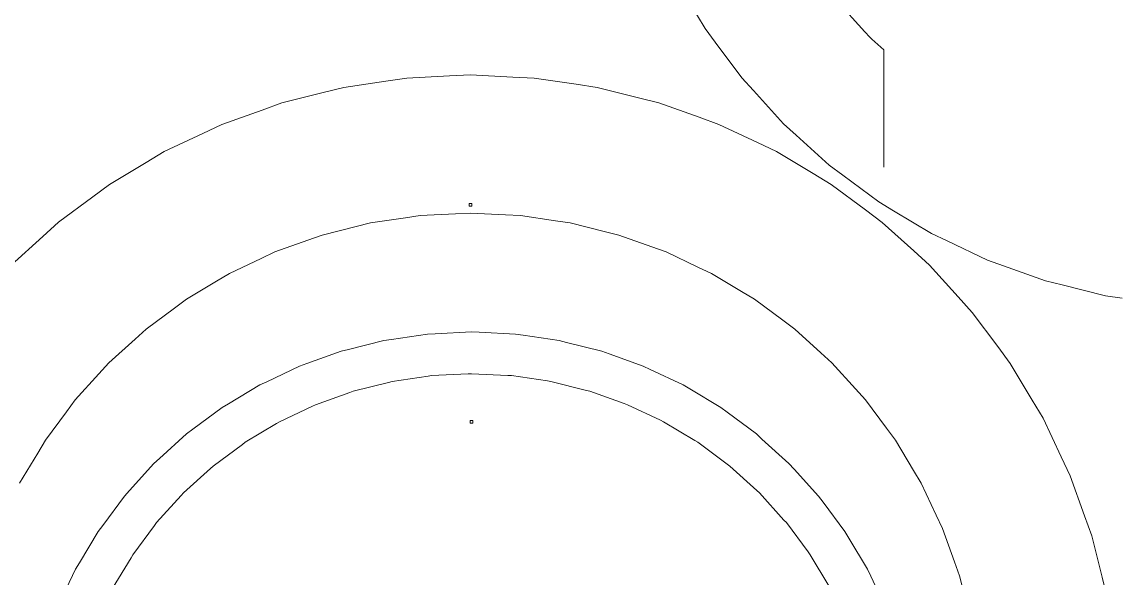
# Model space of a CAD drawing. Header units: centimetres. Extents: x -214 to 137, y -175 to 4.
# Drawn here: x 70.19 to 92.92, y -157.97 to -146.47 of the extents above; entities that cross this region are included whole.
import ezdxf

# ---------------------------------------------------------------- set-up
doc = ezdxf.new("R2010")
doc.units = ezdxf.units.CM
doc.header["$MEASUREMENT"] = 0
doc.layers.add('layer 1', color=7, linetype='Continuous')

msp = doc.modelspace()

# ---------------------------------------------------------------- linework, layer by layer
at = {"layer": 'layer 1', "color": 5, "lineweight": 9}
for points in [[(83.84299, -145.81256), (83.84299, -145.81256), (84.31764, -146.60448), (84.31764, -146.60448)], [(84.31764, -146.60448), (84.31764, -146.60448), (84.52822, -146.88841), (84.52822, -146.88841)], [(84.52822, -146.88841), (84.52822, -146.88841), (85.07821, -147.62998), (85.07821, -147.62998)], [(77.71429, -147.69674), (77.71429, -147.69674), (76.84178, -147.82616), (76.84178, -147.82616)], [(78.14553, -147.63277), (78.14553, -147.63277), (77.71429, -147.69674), (77.71429, -147.69674)], [(79.02652, -147.58949), (79.02652, -147.58949), (78.14553, -147.63277), (78.14553, -147.63277)], [(79.46196, -147.5681), (79.46196, -147.5681), (79.02652, -147.58949), (79.02652, -147.58949)], [(80.34301, -147.61139), (80.34301, -147.61139), (79.46196, -147.5681), (79.46196, -147.5681)], [(80.77847, -147.63278), (80.77847, -147.63278), (80.34301, -147.61139), (80.34301, -147.61139)], [(81.65098, -147.76221), (81.65098, -147.76221), (80.77847, -147.63278), (80.77847, -147.63278)], [(82.08222, -147.82618), (82.08222, -147.82618), (81.65098, -147.76221), (81.65098, -147.76221)], [(85.07821, -147.62998), (85.07821, -147.62998), (85.3156, -147.89191), (85.3156, -147.89191)], [(76.41888, -147.9321), (76.41888, -147.9321), (75.56326, -148.14642), (75.56326, -148.14642)], [(76.84178, -147.82616), (76.84178, -147.82616), (76.41888, -147.9321), (76.41888, -147.9321)], [(82.93783, -148.04051), (82.93783, -148.04051), (82.08222, -147.82618), (82.08222, -147.82618)], [(85.3156, -147.89191), (85.3156, -147.89191), (85.93563, -148.576), (85.93563, -148.576)], [(75.56326, -148.14642), (75.56326, -148.14642), (75.15279, -148.29329), (75.15279, -148.29329)], [(83.36073, -148.14644), (83.36073, -148.14644), (82.93783, -148.04051), (82.93783, -148.04051)], [(84.19121, -148.4436), (84.19121, -148.4436), (83.36073, -148.14644), (83.36073, -148.14644)], [(75.15279, -148.29329), (75.15279, -148.29329), (74.3223, -148.59044), (74.3223, -148.59044)], [(84.60169, -148.59047), (84.60169, -148.59047), (84.19121, -148.4436), (84.19121, -148.4436)], [(74.3223, -148.59044), (74.3223, -148.59044), (73.9282, -148.77684), (73.9282, -148.77684)], [(85.39906, -148.9676), (85.39906, -148.9676), (84.60169, -148.59047), (84.60169, -148.59047)], [(85.93563, -148.576), (85.93563, -148.576), (86.19756, -148.8134), (86.19756, -148.8134)], [(73.9282, -148.77684), (73.9282, -148.77684), (73.13083, -149.15397), (73.13083, -149.15397)], [(86.19756, -148.8134), (86.19756, -148.8134), (86.88166, -149.43342), (86.88166, -149.43342)], [(85.79316, -149.154), (85.79316, -149.154), (85.39906, -148.9676), (85.39906, -148.9676)], [(73.13083, -149.15397), (73.13083, -149.15397), (72.7569, -149.3781), (72.7569, -149.3781)], [(86.54972, -149.60747), (86.54972, -149.60747), (85.79316, -149.154), (85.79316, -149.154)], [(72.7569, -149.3781), (72.7569, -149.3781), (72.00033, -149.83156), (72.00033, -149.83156)], [(86.88166, -149.43342), (86.88166, -149.43342), (87.16559, -149.644), (87.16559, -149.644)], [(86.92365, -149.8316), (86.92365, -149.8316), (86.54972, -149.60747), (86.54972, -149.60747)], [(87.16559, -149.644), (87.16559, -149.644), (87.90716, -150.19399), (87.90716, -150.19399)], [(72.00033, -149.83156), (72.00033, -149.83156), (71.65016, -150.09126), (71.65016, -150.09126)], [(87.63212, -150.35704), (87.63212, -150.35704), (86.92365, -149.8316), (86.92365, -149.8316)], [(71.65016, -150.09126), (71.65016, -150.09126), (70.94169, -150.6167), (70.94169, -150.6167)], [(79.49053, -150.22564), (79.49053, -150.22564), (79.43338, -150.22564), (79.43338, -150.22564)], [(79.43338, -150.22564), (79.43338, -150.22564), (79.43338, -150.28279), (79.43338, -150.28279)], [(79.49053, -150.28279), (79.49053, -150.28279), (79.49053, -150.22564), (79.49053, -150.22564)], [(87.90716, -150.19399), (87.90716, -150.19399), (88.21037, -150.37573), (88.21037, -150.37573)], [(78.12021, -150.52155), (78.12021, -150.52155), (78.42559, -150.47625), (78.42559, -150.47625)], [(78.42559, -150.47625), (78.42559, -150.47625), (79.15361, -150.44049), (79.15361, -150.44049)], [(79.15361, -150.44049), (79.15361, -150.44049), (79.46196, -150.42534), (79.46196, -150.42534)], [(79.43338, -150.28279), (79.43338, -150.28279), (79.49053, -150.28279), (79.49053, -150.28279)], [(79.46196, -150.42534), (79.46196, -150.42534), (80.19003, -150.46111), (80.19003, -150.46111)], [(80.19003, -150.46111), (80.19003, -150.46111), (80.4984, -150.47626), (80.4984, -150.47626)], [(80.4984, -150.47626), (80.4984, -150.47626), (81.2194, -150.58321), (81.2194, -150.58321)], [(87.98228, -150.61674), (87.98228, -150.61674), (87.63212, -150.35704), (87.63212, -150.35704)], [(88.21037, -150.37573), (88.21037, -150.37573), (89.00228, -150.85037), (89.00228, -150.85037)], [(70.94169, -150.6167), (70.94169, -150.6167), (70.61866, -150.90948), (70.61866, -150.90948)], [(76.39268, -150.88063), (76.39268, -150.88063), (77.09973, -150.70352), (77.09973, -150.70352)], [(77.09973, -150.70352), (77.09973, -150.70352), (77.3992, -150.6285), (77.3992, -150.6285)], [(77.3992, -150.6285), (77.3992, -150.6285), (78.12021, -150.52155), (78.12021, -150.52155)], [(81.2194, -150.58321), (81.2194, -150.58321), (81.52478, -150.62851), (81.52478, -150.62851)], [(81.52478, -150.62851), (81.52478, -150.62851), (82.23183, -150.80563), (82.23183, -150.80563)], [(88.63584, -151.2091), (88.63584, -151.2091), (87.98228, -150.61674), (87.98228, -150.61674)], [(70.61866, -150.90948), (70.61866, -150.90948), (69.96511, -151.50183), (69.96511, -151.50183)], [(76.102, -150.98463), (76.102, -150.98463), (76.39268, -150.88063), (76.39268, -150.88063)], [(82.23183, -150.80563), (82.23183, -150.80563), (82.5313, -150.88065), (82.5313, -150.88065)], [(82.5313, -150.88065), (82.5313, -150.88065), (83.21758, -151.1262), (83.21758, -151.1262)], [(89.00228, -150.85037), (89.00228, -150.85037), (89.32184, -151.00152), (89.32184, -151.00152)], [(75.41572, -151.23019), (75.41572, -151.23019), (76.102, -150.98463), (76.102, -150.98463)], [(83.21758, -151.1262), (83.21758, -151.1262), (83.50826, -151.23021), (83.50826, -151.23021)], [(89.32184, -151.00152), (89.32184, -151.00152), (90.15646, -151.39626), (90.15646, -151.39626)], [(74.47772, -151.67383), (74.47772, -151.67383), (75.13663, -151.36218), (75.13663, -151.36218)], [(75.13663, -151.36218), (75.13663, -151.36218), (75.41572, -151.23019), (75.41572, -151.23019)], [(83.50826, -151.23021), (83.50826, -151.23021), (84.16716, -151.54186), (84.16716, -151.54186)], [(88.95886, -151.50187), (88.95886, -151.50187), (88.63584, -151.2091), (88.63584, -151.2091)], [(90.15646, -151.39626), (90.15646, -151.39626), (90.4893, -151.51535), (90.4893, -151.51535)], [(84.16716, -151.54186), (84.16716, -151.54186), (84.44625, -151.67386), (84.44625, -151.67386)], [(89.5512, -152.15543), (89.5512, -152.15543), (88.95886, -151.50187), (88.95886, -151.50187)], [(90.4893, -151.51535), (90.4893, -151.51535), (91.35859, -151.82639), (91.35859, -151.82639)], [(73.58772, -152.20727), (73.58772, -152.20727), (74.21292, -151.83254), (74.21292, -151.83254)], [(74.21292, -151.83254), (74.21292, -151.83254), (74.47772, -151.67383), (74.47772, -151.67383)], [(84.44625, -151.67386), (84.44625, -151.67386), (85.07144, -152.04858), (85.07144, -152.04858)], [(91.35859, -151.82639), (91.35859, -151.82639), (91.70149, -151.91228), (91.70149, -151.91228)], [(85.07144, -152.04858), (85.07144, -152.04858), (85.33624, -152.2073), (85.33624, -152.2073)], [(91.70149, -151.91228), (91.70149, -151.91228), (92.59709, -152.13662), (92.59709, -152.13662)], [(73.33976, -152.39117), (73.33976, -152.39117), (73.58772, -152.20727), (73.58772, -152.20727)], [(85.33624, -152.2073), (85.33624, -152.2073), (85.92169, -152.6415), (85.92169, -152.6415)], [(89.84398, -152.47846), (89.84398, -152.47846), (89.5512, -152.15543), (89.5512, -152.15543)], [(92.59709, -152.13662), (92.59709, -152.13662), (92.94676, -152.18849), (92.94676, -152.18849)], [(72.7543, -152.82538), (72.7543, -152.82538), (73.33976, -152.39117), (73.33976, -152.39117)], [(90.3694, -153.18694), (90.3694, -153.18694), (89.84398, -152.47846), (89.84398, -152.47846)], [(85.92169, -152.6415), (85.92169, -152.6415), (86.16966, -152.82541), (86.16966, -152.82541)], [(72.52555, -153.0327), (72.52555, -153.0327), (72.7543, -152.82538), (72.7543, -152.82538)], [(78.57422, -152.92867), (78.57422, -152.92867), (77.82873, -153.03926), (77.82873, -153.03926)], [(78.57422, -152.92867), (78.57422, -152.92867), (77.82873, -153.03926), (77.82873, -153.03926)], [(78.57422, -152.92867), (78.57422, -152.92867), (77.82873, -153.03926), (77.82873, -153.03926)], [(78.57422, -152.92867), (78.57422, -152.92867), (77.82873, -153.03926), (77.82873, -153.03926)], [(78.57422, -152.92867), (78.57422, -152.92867), (77.82873, -153.03926), (77.82873, -153.03926)], [(78.73184, -152.92092), (78.73184, -152.92092), (78.57422, -152.92867), (78.57422, -152.92867)], [(78.73184, -152.92092), (78.73184, -152.92092), (78.57422, -152.92867), (78.57422, -152.92867)], [(78.73184, -152.92092), (78.73184, -152.92092), (78.57422, -152.92867), (78.57422, -152.92867)], [(78.73184, -152.92092), (78.73184, -152.92092), (78.57422, -152.92867), (78.57422, -152.92867)], [(78.73184, -152.92092), (78.73184, -152.92092), (78.57422, -152.92867), (78.57422, -152.92867)], [(79.48457, -152.88395), (79.48457, -152.88395), (78.73184, -152.92092), (78.73184, -152.92092)], [(79.48457, -152.88395), (79.48457, -152.88395), (78.73184, -152.92092), (78.73184, -152.92092)], [(79.48457, -152.88395), (79.48457, -152.88395), (78.73184, -152.92092), (78.73184, -152.92092)], [(79.48457, -152.88395), (79.48457, -152.88395), (78.73184, -152.92092), (78.73184, -152.92092)], [(79.48457, -152.88395), (79.48457, -152.88395), (78.73184, -152.92092), (78.73184, -152.92092)], [(79.64221, -152.89169), (79.64221, -152.89169), (79.48457, -152.88395), (79.48457, -152.88395)], [(79.64221, -152.89169), (79.64221, -152.89169), (79.48457, -152.88395), (79.48457, -152.88395)], [(79.64221, -152.89169), (79.64221, -152.89169), (79.48457, -152.88395), (79.48457, -152.88395)], [(79.64221, -152.89169), (79.64221, -152.89169), (79.48457, -152.88395), (79.48457, -152.88395)], [(79.64221, -152.89169), (79.64221, -152.89169), (79.48457, -152.88395), (79.48457, -152.88395)], [(80.39499, -152.92868), (80.39499, -152.92868), (79.64221, -152.89169), (79.64221, -152.89169)], [(80.39499, -152.92868), (80.39499, -152.92868), (79.64221, -152.89169), (79.64221, -152.89169)], [(80.39499, -152.92868), (80.39499, -152.92868), (79.64221, -152.89169), (79.64221, -152.89169)], [(80.39499, -152.92868), (80.39499, -152.92868), (79.64221, -152.89169), (79.64221, -152.89169)], [(80.39499, -152.92868), (80.39499, -152.92868), (79.64221, -152.89169), (79.64221, -152.89169)], [(80.5511, -152.95184), (80.5511, -152.95184), (80.39499, -152.92868), (80.39499, -152.92868)], [(80.5511, -152.95184), (80.5511, -152.95184), (80.39499, -152.92868), (80.39499, -152.92868)], [(80.5511, -152.95184), (80.5511, -152.95184), (80.39499, -152.92868), (80.39499, -152.92868)], [(80.5511, -152.95184), (80.5511, -152.95184), (80.39499, -152.92868), (80.39499, -152.92868)], [(80.5511, -152.95184), (80.5511, -152.95184), (80.39499, -152.92868), (80.39499, -152.92868)], [(81.29658, -153.06242), (81.29658, -153.06242), (80.5511, -152.95184), (80.5511, -152.95184)], [(81.29658, -153.06242), (81.29658, -153.06242), (80.5511, -152.95184), (80.5511, -152.95184)], [(81.29658, -153.06242), (81.29658, -153.06242), (80.5511, -152.95184), (80.5511, -152.95184)], [(81.29658, -153.06242), (81.29658, -153.06242), (80.5511, -152.95184), (80.5511, -152.95184)], [(81.29658, -153.06242), (81.29658, -153.06242), (80.5511, -152.95184), (80.5511, -152.95184)], [(86.16966, -152.82541), (86.16966, -152.82541), (86.70973, -153.31491), (86.70973, -153.31491)], [(71.98548, -153.5222), (71.98548, -153.5222), (72.52555, -153.0327), (72.52555, -153.0327)], [(77.67262, -153.06241), (77.67262, -153.06241), (76.94157, -153.24553), (76.94157, -153.24553)], [(77.67262, -153.06241), (77.67262, -153.06241), (76.94157, -153.24553), (76.94157, -153.24553)], [(77.67262, -153.06241), (77.67262, -153.06241), (76.94157, -153.24553), (76.94157, -153.24553)], [(77.67262, -153.06241), (77.67262, -153.06241), (76.94157, -153.24553), (76.94157, -153.24553)], [(77.67262, -153.06241), (77.67262, -153.06241), (76.94157, -153.24553), (76.94157, -153.24553)], [(77.82873, -153.03926), (77.82873, -153.03926), (77.67262, -153.06241), (77.67262, -153.06241)], [(77.82873, -153.03926), (77.82873, -153.03926), (77.67262, -153.06241), (77.67262, -153.06241)], [(77.82873, -153.03926), (77.82873, -153.03926), (77.67262, -153.06241), (77.67262, -153.06241)], [(77.82873, -153.03926), (77.82873, -153.03926), (77.67262, -153.06241), (77.67262, -153.06241)], [(77.82873, -153.03926), (77.82873, -153.03926), (77.67262, -153.06241), (77.67262, -153.06241)], [(81.44967, -153.10077), (81.44967, -153.10077), (81.29658, -153.06242), (81.29658, -153.06242)], [(81.44967, -153.10077), (81.44967, -153.10077), (81.29658, -153.06242), (81.29658, -153.06242)], [(81.44967, -153.10077), (81.44967, -153.10077), (81.29658, -153.06242), (81.29658, -153.06242)], [(81.44967, -153.10077), (81.44967, -153.10077), (81.29658, -153.06242), (81.29658, -153.06242)], [(81.44967, -153.10077), (81.44967, -153.10077), (81.29658, -153.06242), (81.29658, -153.06242)], [(82.18072, -153.28389), (82.18072, -153.28389), (81.44967, -153.10077), (81.44967, -153.10077)], [(82.18072, -153.28389), (82.18072, -153.28389), (81.44967, -153.10077), (81.44967, -153.10077)], [(82.18072, -153.28389), (82.18072, -153.28389), (81.44967, -153.10077), (81.44967, -153.10077)], [(82.18072, -153.28389), (82.18072, -153.28389), (81.44967, -153.10077), (81.44967, -153.10077)], [(82.18072, -153.28389), (82.18072, -153.28389), (81.44967, -153.10077), (81.44967, -153.10077)], [(90.6291, -153.5371), (90.6291, -153.5371), (90.3694, -153.18694), (90.3694, -153.18694)], [(76.78848, -153.28387), (76.78848, -153.28387), (76.0789, -153.53777), (76.0789, -153.53777)], [(76.78848, -153.28387), (76.78848, -153.28387), (76.0789, -153.53777), (76.0789, -153.53777)], [(76.78848, -153.28387), (76.78848, -153.28387), (76.0789, -153.53777), (76.0789, -153.53777)], [(76.78848, -153.28387), (76.78848, -153.28387), (76.0789, -153.53777), (76.0789, -153.53777)], [(76.78848, -153.28387), (76.78848, -153.28387), (76.0789, -153.53777), (76.0789, -153.53777)], [(76.94157, -153.24553), (76.94157, -153.24553), (76.78848, -153.28387), (76.78848, -153.28387)], [(76.94157, -153.24553), (76.94157, -153.24553), (76.78848, -153.28387), (76.78848, -153.28387)], [(76.94157, -153.24553), (76.94157, -153.24553), (76.78848, -153.28387), (76.78848, -153.28387)], [(76.94157, -153.24553), (76.94157, -153.24553), (76.78848, -153.28387), (76.78848, -153.28387)], [(76.94157, -153.24553), (76.94157, -153.24553), (76.78848, -153.28387), (76.78848, -153.28387)], [(82.32931, -153.33706), (82.32931, -153.33706), (82.18072, -153.28389), (82.18072, -153.28389)], [(82.32931, -153.33706), (82.32931, -153.33706), (82.18072, -153.28389), (82.18072, -153.28389)], [(82.32931, -153.33706), (82.32931, -153.33706), (82.18072, -153.28389), (82.18072, -153.28389)], [(82.32931, -153.33706), (82.32931, -153.33706), (82.18072, -153.28389), (82.18072, -153.28389)], [(82.32931, -153.33706), (82.32931, -153.33706), (82.18072, -153.28389), (82.18072, -153.28389)], [(83.03889, -153.59096), (83.03889, -153.59096), (82.32931, -153.33706), (82.32931, -153.33706)], [(83.03889, -153.59096), (83.03889, -153.59096), (82.32931, -153.33706), (82.32931, -153.33706)], [(83.03889, -153.59096), (83.03889, -153.59096), (82.32931, -153.33706), (82.32931, -153.33706)], [(83.03889, -153.59096), (83.03889, -153.59096), (82.32931, -153.33706), (82.32931, -153.33706)], [(83.03889, -153.59096), (83.03889, -153.59096), (82.32931, -153.33706), (82.32931, -153.33706)], [(86.70973, -153.31491), (86.70973, -153.31491), (86.93848, -153.52224), (86.93848, -153.52224)], [(71.77816, -153.75095), (71.77816, -153.75095), (71.98548, -153.5222), (71.98548, -153.5222)], [(75.93031, -153.59094), (75.93031, -153.59094), (75.24903, -153.91316), (75.24903, -153.91316)], [(75.93031, -153.59094), (75.93031, -153.59094), (75.24903, -153.91316), (75.24903, -153.91316)], [(75.93031, -153.59094), (75.93031, -153.59094), (75.24903, -153.91316), (75.24903, -153.91316)], [(75.93031, -153.59094), (75.93031, -153.59094), (75.24903, -153.91316), (75.24903, -153.91316)], [(75.93031, -153.59094), (75.93031, -153.59094), (75.24903, -153.91316), (75.24903, -153.91316)], [(76.0789, -153.53777), (76.0789, -153.53777), (75.93031, -153.59094), (75.93031, -153.59094)], [(76.0789, -153.53777), (76.0789, -153.53777), (75.93031, -153.59094), (75.93031, -153.59094)], [(76.0789, -153.53777), (76.0789, -153.53777), (75.93031, -153.59094), (75.93031, -153.59094)], [(76.0789, -153.53777), (76.0789, -153.53777), (75.93031, -153.59094), (75.93031, -153.59094)], [(76.0789, -153.53777), (76.0789, -153.53777), (75.93031, -153.59094), (75.93031, -153.59094)], [(83.18155, -153.65844), (83.18155, -153.65844), (83.03889, -153.59096), (83.03889, -153.59096)], [(83.18155, -153.65844), (83.18155, -153.65844), (83.03889, -153.59096), (83.03889, -153.59096)], [(83.18155, -153.65844), (83.18155, -153.65844), (83.03889, -153.59096), (83.03889, -153.59096)], [(83.18155, -153.65844), (83.18155, -153.65844), (83.03889, -153.59096), (83.03889, -153.59096)], [(83.18155, -153.65844), (83.18155, -153.65844), (83.03889, -153.59096), (83.03889, -153.59096)], [(83.86283, -153.98066), (83.86283, -153.98066), (83.18155, -153.65844), (83.18155, -153.65844)], [(83.86283, -153.98066), (83.86283, -153.98066), (83.18155, -153.65844), (83.18155, -153.65844)], [(83.86283, -153.98066), (83.86283, -153.98066), (83.18155, -153.65844), (83.18155, -153.65844)], [(83.86283, -153.98066), (83.86283, -153.98066), (83.18155, -153.65844), (83.18155, -153.65844)], [(83.86283, -153.98066), (83.86283, -153.98066), (83.18155, -153.65844), (83.18155, -153.65844)], [(86.93848, -153.52224), (86.93848, -153.52224), (87.42797, -154.06232), (87.42797, -154.06232)], [(91.08257, -154.29366), (91.08257, -154.29366), (90.6291, -153.5371), (90.6291, -153.5371)], [(71.28865, -154.29102), (71.28865, -154.29102), (71.77816, -153.75095), (71.77816, -153.75095)], [(75.10637, -153.98063), (75.10637, -153.98063), (74.45995, -154.36808), (74.45995, -154.36808)], [(75.10637, -153.98063), (75.10637, -153.98063), (74.45995, -154.36808), (74.45995, -154.36808)], [(75.10637, -153.98063), (75.10637, -153.98063), (74.45995, -154.36808), (74.45995, -154.36808)], [(75.10637, -153.98063), (75.10637, -153.98063), (74.45995, -154.36808), (74.45995, -154.36808)], [(75.10637, -153.98063), (75.10637, -153.98063), (74.45995, -154.36808), (74.45995, -154.36808)], [(75.24903, -153.91316), (75.24903, -153.91316), (75.10637, -153.98063), (75.10637, -153.98063)], [(75.24903, -153.91316), (75.24903, -153.91316), (75.10637, -153.98063), (75.10637, -153.98063)], [(75.24903, -153.91316), (75.24903, -153.91316), (75.10637, -153.98063), (75.10637, -153.98063)], [(75.24903, -153.91316), (75.24903, -153.91316), (75.10637, -153.98063), (75.10637, -153.98063)], [(75.24903, -153.91316), (75.24903, -153.91316), (75.10637, -153.98063), (75.10637, -153.98063)], [(83.99819, -154.06179), (83.99819, -154.06179), (83.86283, -153.98066), (83.86283, -153.98066)], [(83.99819, -154.06179), (83.99819, -154.06179), (83.86283, -153.98066), (83.86283, -153.98066)], [(83.99819, -154.06179), (83.99819, -154.06179), (83.86283, -153.98066), (83.86283, -153.98066)], [(83.99819, -154.06179), (83.99819, -154.06179), (83.86283, -153.98066), (83.86283, -153.98066)], [(83.99819, -154.06179), (83.99819, -154.06179), (83.86283, -153.98066), (83.86283, -153.98066)], [(84.6446, -154.44924), (84.6446, -154.44924), (83.99819, -154.06179), (83.99819, -154.06179)], [(84.6446, -154.44924), (84.6446, -154.44924), (83.99819, -154.06179), (83.99819, -154.06179)], [(84.6446, -154.44924), (84.6446, -154.44924), (83.99819, -154.06179), (83.99819, -154.06179)], [(84.6446, -154.44924), (84.6446, -154.44924), (83.99819, -154.06179), (83.99819, -154.06179)], [(84.6446, -154.44924), (84.6446, -154.44924), (83.99819, -154.06179), (83.99819, -154.06179)], [(87.42797, -154.06232), (87.42797, -154.06232), (87.63529, -154.29106), (87.63529, -154.29106)], [(71.10475, -154.53899), (71.10475, -154.53899), (71.28865, -154.29102), (71.28865, -154.29102)], [(87.63529, -154.29106), (87.63529, -154.29106), (88.06949, -154.87652), (88.06949, -154.87652)], [(91.30669, -154.6676), (91.30669, -154.6676), (91.08257, -154.29366), (91.08257, -154.29366)], [(70.67055, -155.12445), (70.67055, -155.12445), (71.10475, -154.53899), (71.10475, -154.53899)], [(74.32458, -154.44922), (74.32458, -154.44922), (73.71926, -154.89816), (73.71926, -154.89816)], [(74.32458, -154.44922), (74.32458, -154.44922), (73.71926, -154.89816), (73.71926, -154.89816)], [(74.32458, -154.44922), (74.32458, -154.44922), (73.71926, -154.89816), (73.71926, -154.89816)], [(74.32458, -154.44922), (74.32458, -154.44922), (73.71926, -154.89816), (73.71926, -154.89816)], [(74.32458, -154.44922), (74.32458, -154.44922), (73.71926, -154.89816), (73.71926, -154.89816)], [(74.45995, -154.36808), (74.45995, -154.36808), (74.32458, -154.44922), (74.32458, -154.44922)], [(74.45995, -154.36808), (74.45995, -154.36808), (74.32458, -154.44922), (74.32458, -154.44922)], [(74.45995, -154.36808), (74.45995, -154.36808), (74.32458, -154.44922), (74.32458, -154.44922)], [(74.45995, -154.36808), (74.45995, -154.36808), (74.32458, -154.44922), (74.32458, -154.44922)], [(74.45995, -154.36808), (74.45995, -154.36808), (74.32458, -154.44922), (74.32458, -154.44922)], [(84.77136, -154.54326), (84.77136, -154.54326), (84.6446, -154.44924), (84.6446, -154.44924)], [(84.77136, -154.54326), (84.77136, -154.54326), (84.6446, -154.44924), (84.6446, -154.44924)], [(84.77136, -154.54326), (84.77136, -154.54326), (84.6446, -154.44924), (84.6446, -154.44924)], [(84.77136, -154.54326), (84.77136, -154.54326), (84.6446, -154.44924), (84.6446, -154.44924)], [(84.77136, -154.54326), (84.77136, -154.54326), (84.6446, -154.44924), (84.6446, -154.44924)], [(85.37669, -154.9922), (85.37669, -154.9922), (84.77136, -154.54326), (84.77136, -154.54326)], [(85.37669, -154.9922), (85.37669, -154.9922), (84.77136, -154.54326), (84.77136, -154.54326)], [(85.37669, -154.9922), (85.37669, -154.9922), (84.77136, -154.54326), (84.77136, -154.54326)], [(85.37669, -154.9922), (85.37669, -154.9922), (84.77136, -154.54326), (84.77136, -154.54326)], [(85.37669, -154.9922), (85.37669, -154.9922), (84.77136, -154.54326), (84.77136, -154.54326)], [(79.51315, -154.71292), (79.51315, -154.71292), (79.456, -154.71292), (79.456, -154.71292)], [(79.456, -154.71292), (79.456, -154.71292), (79.456, -154.77007), (79.456, -154.77007)], [(79.51315, -154.71292), (79.51315, -154.71292), (79.456, -154.71292), (79.456, -154.71292)], [(79.456, -154.71292), (79.456, -154.71292), (79.456, -154.77007), (79.456, -154.77007)], [(79.51315, -154.71292), (79.51315, -154.71292), (79.456, -154.71292), (79.456, -154.71292)], [(79.456, -154.71292), (79.456, -154.71292), (79.456, -154.77007), (79.456, -154.77007)], [(79.51315, -154.71292), (79.51315, -154.71292), (79.456, -154.71292), (79.456, -154.71292)], [(79.456, -154.71292), (79.456, -154.71292), (79.456, -154.77007), (79.456, -154.77007)], [(79.51315, -154.71292), (79.51315, -154.71292), (79.456, -154.71292), (79.456, -154.71292)], [(79.456, -154.71292), (79.456, -154.71292), (79.456, -154.77007), (79.456, -154.77007)], [(79.456, -154.77007), (79.456, -154.77007), (79.51315, -154.77007), (79.51315, -154.77007)], [(79.456, -154.77007), (79.456, -154.77007), (79.51315, -154.77007), (79.51315, -154.77007)], [(79.456, -154.77007), (79.456, -154.77007), (79.51315, -154.77007), (79.51315, -154.77007)], [(79.456, -154.77007), (79.456, -154.77007), (79.51315, -154.77007), (79.51315, -154.77007)], [(79.456, -154.77007), (79.456, -154.77007), (79.51315, -154.77007), (79.51315, -154.77007)], [(79.51315, -154.77007), (79.51315, -154.77007), (79.51315, -154.71292), (79.51315, -154.71292)], [(79.51315, -154.77007), (79.51315, -154.77007), (79.51315, -154.71292), (79.51315, -154.71292)], [(79.51315, -154.77007), (79.51315, -154.77007), (79.51315, -154.71292), (79.51315, -154.71292)], [(79.51315, -154.77007), (79.51315, -154.77007), (79.51315, -154.71292), (79.51315, -154.71292)], [(79.51315, -154.77007), (79.51315, -154.77007), (79.51315, -154.71292), (79.51315, -154.71292)], [(91.68382, -155.46497), (91.68382, -155.46497), (91.30669, -154.6676), (91.30669, -154.6676)], [(73.5925, -154.99217), (73.5925, -154.99217), (73.03408, -155.49828), (73.03408, -155.49828)], [(73.5925, -154.99217), (73.5925, -154.99217), (73.03408, -155.49828), (73.03408, -155.49828)], [(73.5925, -154.99217), (73.5925, -154.99217), (73.03408, -155.49828), (73.03408, -155.49828)], [(73.5925, -154.99217), (73.5925, -154.99217), (73.03408, -155.49828), (73.03408, -155.49828)], [(73.5925, -154.99217), (73.5925, -154.99217), (73.03408, -155.49828), (73.03408, -155.49828)], [(73.71926, -154.89816), (73.71926, -154.89816), (73.5925, -154.99217), (73.5925, -154.99217)], [(73.71926, -154.89816), (73.71926, -154.89816), (73.5925, -154.99217), (73.5925, -154.99217)], [(73.71926, -154.89816), (73.71926, -154.89816), (73.5925, -154.99217), (73.5925, -154.99217)], [(73.71926, -154.89816), (73.71926, -154.89816), (73.5925, -154.99217), (73.5925, -154.99217)], [(73.71926, -154.89816), (73.71926, -154.89816), (73.5925, -154.99217), (73.5925, -154.99217)], [(85.49362, -155.09818), (85.49362, -155.09818), (85.37669, -154.9922), (85.37669, -154.9922)], [(85.49362, -155.09818), (85.49362, -155.09818), (85.37669, -154.9922), (85.37669, -154.9922)], [(85.49362, -155.09818), (85.49362, -155.09818), (85.37669, -154.9922), (85.37669, -154.9922)], [(85.49362, -155.09818), (85.49362, -155.09818), (85.37669, -154.9922), (85.37669, -154.9922)], [(85.49362, -155.09818), (85.49362, -155.09818), (85.37669, -154.9922), (85.37669, -154.9922)], [(88.06949, -154.87652), (88.06949, -154.87652), (88.25339, -155.12449), (88.25339, -155.12449)], [(70.51183, -155.38925), (70.51183, -155.38925), (70.67055, -155.12445), (70.67055, -155.12445)], [(86.05203, -155.6043), (86.05203, -155.6043), (85.49362, -155.09818), (85.49362, -155.09818)], [(86.05203, -155.6043), (86.05203, -155.6043), (85.49362, -155.09818), (85.49362, -155.09818)], [(86.05203, -155.6043), (86.05203, -155.6043), (85.49362, -155.09818), (85.49362, -155.09818)], [(86.05203, -155.6043), (86.05203, -155.6043), (85.49362, -155.09818), (85.49362, -155.09818)], [(86.05203, -155.6043), (86.05203, -155.6043), (85.49362, -155.09818), (85.49362, -155.09818)], [(88.25339, -155.12449), (88.25339, -155.12449), (88.62812, -155.74968), (88.62812, -155.74968)], [(70.1371, -156.01444), (70.1371, -156.01444), (70.51183, -155.38925), (70.51183, -155.38925)], [(91.87021, -155.85907), (91.87021, -155.85907), (91.68382, -155.46497), (91.68382, -155.46497)], [(72.91715, -155.60427), (72.91715, -155.60427), (72.41104, -156.16267), (72.41104, -156.16267)], [(72.91715, -155.60427), (72.91715, -155.60427), (72.41104, -156.16267), (72.41104, -156.16267)], [(72.91715, -155.60427), (72.91715, -155.60427), (72.41104, -156.16267), (72.41104, -156.16267)], [(72.91715, -155.60427), (72.91715, -155.60427), (72.41104, -156.16267), (72.41104, -156.16267)], [(72.91715, -155.60427), (72.91715, -155.60427), (72.41104, -156.16267), (72.41104, -156.16267)], [(73.03408, -155.49828), (73.03408, -155.49828), (72.91715, -155.60427), (72.91715, -155.60427)], [(73.03408, -155.49828), (73.03408, -155.49828), (72.91715, -155.60427), (72.91715, -155.60427)], [(73.03408, -155.49828), (73.03408, -155.49828), (72.91715, -155.60427), (72.91715, -155.60427)], [(73.03408, -155.49828), (73.03408, -155.49828), (72.91715, -155.60427), (72.91715, -155.60427)], [(73.03408, -155.49828), (73.03408, -155.49828), (72.91715, -155.60427), (72.91715, -155.60427)], [(86.15801, -155.72123), (86.15801, -155.72123), (86.05203, -155.6043), (86.05203, -155.6043)], [(86.15801, -155.72123), (86.15801, -155.72123), (86.05203, -155.6043), (86.05203, -155.6043)], [(86.15801, -155.72123), (86.15801, -155.72123), (86.05203, -155.6043), (86.05203, -155.6043)], [(86.15801, -155.72123), (86.15801, -155.72123), (86.05203, -155.6043), (86.05203, -155.6043)], [(86.15801, -155.72123), (86.15801, -155.72123), (86.05203, -155.6043), (86.05203, -155.6043)], [(86.66412, -156.27965), (86.66412, -156.27965), (86.15801, -155.72123), (86.15801, -155.72123)], [(86.66412, -156.27965), (86.66412, -156.27965), (86.15801, -155.72123), (86.15801, -155.72123)], [(86.66412, -156.27965), (86.66412, -156.27965), (86.15801, -155.72123), (86.15801, -155.72123)], [(86.66412, -156.27965), (86.66412, -156.27965), (86.15801, -155.72123), (86.15801, -155.72123)], [(86.66412, -156.27965), (86.66412, -156.27965), (86.15801, -155.72123), (86.15801, -155.72123)], [(88.62812, -155.74968), (88.62812, -155.74968), (88.78683, -156.01448), (88.78683, -156.01448)], [(92.16737, -156.68956), (92.16737, -156.68956), (91.87021, -155.85907), (91.87021, -155.85907)], [(72.41104, -156.16267), (72.41104, -156.16267), (72.30505, -156.27961), (72.30505, -156.27961)], [(72.41104, -156.16267), (72.41104, -156.16267), (72.30505, -156.27961), (72.30505, -156.27961)], [(72.41104, -156.16267), (72.41104, -156.16267), (72.30505, -156.27961), (72.30505, -156.27961)], [(72.41104, -156.16267), (72.41104, -156.16267), (72.30505, -156.27961), (72.30505, -156.27961)], [(72.41104, -156.16267), (72.41104, -156.16267), (72.30505, -156.27961), (72.30505, -156.27961)], [(88.78683, -156.01448), (88.78683, -156.01448), (89.09847, -156.67339), (89.09847, -156.67339)], [(72.30505, -156.27961), (72.30505, -156.27961), (71.85611, -156.88493), (71.85611, -156.88493)], [(72.30505, -156.27961), (72.30505, -156.27961), (71.85611, -156.88493), (71.85611, -156.88493)], [(72.30505, -156.27961), (72.30505, -156.27961), (71.85611, -156.88493), (71.85611, -156.88493)], [(72.30505, -156.27961), (72.30505, -156.27961), (71.85611, -156.88493), (71.85611, -156.88493)], [(72.30505, -156.27961), (72.30505, -156.27961), (71.85611, -156.88493), (71.85611, -156.88493)], [(86.75813, -156.40641), (86.75813, -156.40641), (86.66412, -156.27965), (86.66412, -156.27965)], [(86.75813, -156.40641), (86.75813, -156.40641), (86.66412, -156.27965), (86.66412, -156.27965)], [(86.75813, -156.40641), (86.75813, -156.40641), (86.66412, -156.27965), (86.66412, -156.27965)], [(86.75813, -156.40641), (86.75813, -156.40641), (86.66412, -156.27965), (86.66412, -156.27965)], [(86.75813, -156.40641), (86.75813, -156.40641), (86.66412, -156.27965), (86.66412, -156.27965)], [(87.20707, -157.01173), (87.20707, -157.01173), (86.75813, -156.40641), (86.75813, -156.40641)], [(87.20707, -157.01173), (87.20707, -157.01173), (86.75813, -156.40641), (86.75813, -156.40641)], [(87.20707, -157.01173), (87.20707, -157.01173), (86.75813, -156.40641), (86.75813, -156.40641)], [(87.20707, -157.01173), (87.20707, -157.01173), (86.75813, -156.40641), (86.75813, -156.40641)], [(87.20707, -157.01173), (87.20707, -157.01173), (86.75813, -156.40641), (86.75813, -156.40641)], [(89.09847, -156.67339), (89.09847, -156.67339), (89.23047, -156.95247), (89.23047, -156.95247)], [(92.31424, -157.10004), (92.31424, -157.10004), (92.16737, -156.68956), (92.16737, -156.68956)], [(71.7621, -157.0117), (71.7621, -157.0117), (71.37465, -157.65811), (71.37465, -157.65811)], [(71.7621, -157.0117), (71.7621, -157.0117), (71.37465, -157.65811), (71.37465, -157.65811)], [(71.7621, -157.0117), (71.7621, -157.0117), (71.37465, -157.65811), (71.37465, -157.65811)], [(71.7621, -157.0117), (71.7621, -157.0117), (71.37465, -157.65811), (71.37465, -157.65811)], [(71.7621, -157.0117), (71.7621, -157.0117), (71.37465, -157.65811), (71.37465, -157.65811)], [(71.85611, -156.88493), (71.85611, -156.88493), (71.7621, -157.0117), (71.7621, -157.0117)], [(71.85611, -156.88493), (71.85611, -156.88493), (71.7621, -157.0117), (71.7621, -157.0117)], [(71.85611, -156.88493), (71.85611, -156.88493), (71.7621, -157.0117), (71.7621, -157.0117)], [(71.85611, -156.88493), (71.85611, -156.88493), (71.7621, -157.0117), (71.7621, -157.0117)], [(71.85611, -156.88493), (71.85611, -156.88493), (71.7621, -157.0117), (71.7621, -157.0117)], [(87.28821, -157.1471), (87.28821, -157.1471), (87.20707, -157.01173), (87.20707, -157.01173)], [(87.28821, -157.1471), (87.28821, -157.1471), (87.20707, -157.01173), (87.20707, -157.01173)], [(87.28821, -157.1471), (87.28821, -157.1471), (87.20707, -157.01173), (87.20707, -157.01173)], [(87.28821, -157.1471), (87.28821, -157.1471), (87.20707, -157.01173), (87.20707, -157.01173)], [(87.28821, -157.1471), (87.28821, -157.1471), (87.20707, -157.01173), (87.20707, -157.01173)], [(89.23047, -156.95247), (89.23047, -156.95247), (89.47602, -157.63876), (89.47602, -157.63876)], [(87.67564, -157.79352), (87.67564, -157.79352), (87.28821, -157.1471), (87.28821, -157.1471)], [(87.67564, -157.79352), (87.67564, -157.79352), (87.28821, -157.1471), (87.28821, -157.1471)], [(87.67564, -157.79352), (87.67564, -157.79352), (87.28821, -157.1471), (87.28821, -157.1471)], [(87.67564, -157.79352), (87.67564, -157.79352), (87.28821, -157.1471), (87.28821, -157.1471)], [(87.67564, -157.79352), (87.67564, -157.79352), (87.28821, -157.1471), (87.28821, -157.1471)], [(92.52855, -157.95566), (92.52855, -157.95566), (92.31424, -157.10004), (92.31424, -157.10004)], [(71.37465, -157.65811), (71.37465, -157.65811), (71.29351, -157.79348), (71.29351, -157.79348)], [(71.37465, -157.65811), (71.37465, -157.65811), (71.29351, -157.79348), (71.29351, -157.79348)], [(71.37465, -157.65811), (71.37465, -157.65811), (71.29351, -157.79348), (71.29351, -157.79348)], [(71.37465, -157.65811), (71.37465, -157.65811), (71.29351, -157.79348), (71.29351, -157.79348)], [(71.37465, -157.65811), (71.37465, -157.65811), (71.29351, -157.79348), (71.29351, -157.79348)], [(89.47602, -157.63876), (89.47602, -157.63876), (89.58003, -157.92944), (89.58003, -157.92944)], [(71.29351, -157.79348), (71.29351, -157.79348), (70.97129, -158.47476), (70.97129, -158.47476)], [(71.29351, -157.79348), (71.29351, -157.79348), (70.97129, -158.47476), (70.97129, -158.47476)], [(71.29351, -157.79348), (71.29351, -157.79348), (70.97129, -158.47476), (70.97129, -158.47476)], [(71.29351, -157.79348), (71.29351, -157.79348), (70.97129, -158.47476), (70.97129, -158.47476)], [(71.29351, -157.79348), (71.29351, -157.79348), (70.97129, -158.47476), (70.97129, -158.47476)], [(87.74311, -157.93618), (87.74311, -157.93618), (87.67564, -157.79352), (87.67564, -157.79352)], [(87.74311, -157.93618), (87.74311, -157.93618), (87.67564, -157.79352), (87.67564, -157.79352)], [(87.74311, -157.93618), (87.74311, -157.93618), (87.67564, -157.79352), (87.67564, -157.79352)], [(87.74311, -157.93618), (87.74311, -157.93618), (87.67564, -157.79352), (87.67564, -157.79352)], [(87.74311, -157.93618), (87.74311, -157.93618), (87.67564, -157.79352), (87.67564, -157.79352)], [(88.06534, -158.61746), (88.06534, -158.61746), (87.74311, -157.93618), (87.74311, -157.93618)], [(88.06534, -158.61746), (88.06534, -158.61746), (87.74311, -157.93618), (87.74311, -157.93618)], [(88.06534, -158.61746), (88.06534, -158.61746), (87.74311, -157.93618), (87.74311, -157.93618)], [(88.06534, -158.61746), (88.06534, -158.61746), (87.74311, -157.93618), (87.74311, -157.93618)], [(88.06534, -158.61746), (88.06534, -158.61746), (87.74311, -157.93618), (87.74311, -157.93618)], [(89.58003, -157.92944), (89.58003, -157.92944), (89.75713, -158.63649), (89.75713, -158.63649)], [(92.63448, -158.37855), (92.63448, -158.37855), (92.52855, -157.95566), (92.52855, -157.95566)]]:
    msp.add_open_spline(points, degree=3, dxfattribs=at)
at = {"layer": 'layer 1', "color": 1, "lineweight": 9}
for points in [[(87.61999, -146.67521), (87.61999, -146.67521), (87.03206, -146.02651), (87.03206, -146.02651)], [(87.7229, -146.78877), (87.7229, -146.78877), (87.61999, -146.67521), (87.61999, -146.67521)], [(87.76271, -146.82481), (87.76271, -146.82481), (87.7229, -146.78877), (87.7229, -146.78877)], [(88.01085, -147.04973), (88.01085, -147.04973), (87.76271, -146.82481), (87.76271, -146.82481)], [(88.0108, -148.43025), (88.0108, -148.43025), (88.01085, -147.04973), (88.01085, -147.04973)], [(88.0108, -148.61041), (88.0108, -148.61041), (88.0108, -148.43025), (88.0108, -148.43025)], [(88.01081, -148.92458), (88.01081, -148.92458), (88.0108, -148.61041), (88.0108, -148.61041)], [(88.01081, -149.47405), (88.01081, -149.47405), (88.01081, -148.92458), (88.01081, -148.92458)], [(78.58752, -153.79803), (78.58752, -153.79803), (77.84097, -153.90877), (77.84097, -153.90877)], [(78.58752, -153.79803), (78.58752, -153.79803), (77.84097, -153.90877), (77.84097, -153.90877)], [(78.58752, -153.79803), (78.58752, -153.79803), (77.84097, -153.90877), (77.84097, -153.90877)], [(78.58752, -153.79803), (78.58752, -153.79803), (77.84097, -153.90877), (77.84097, -153.90877)], [(78.58752, -153.79803), (78.58752, -153.79803), (77.84097, -153.90877), (77.84097, -153.90877)], [(78.65879, -153.78745), (78.65879, -153.78745), (78.58752, -153.79803), (78.58752, -153.79803)], [(78.65879, -153.78745), (78.65879, -153.78745), (78.58752, -153.79803), (78.58752, -153.79803)], [(78.65879, -153.78745), (78.65879, -153.78745), (78.58752, -153.79803), (78.58752, -153.79803)], [(78.65879, -153.78745), (78.65879, -153.78745), (78.58752, -153.79803), (78.58752, -153.79803)], [(78.65879, -153.78745), (78.65879, -153.78745), (78.58752, -153.79803), (78.58752, -153.79803)], [(79.41258, -153.75043), (79.41258, -153.75043), (78.65879, -153.78745), (78.65879, -153.78745)], [(79.41258, -153.75043), (79.41258, -153.75043), (78.65879, -153.78745), (78.65879, -153.78745)], [(79.41258, -153.75043), (79.41258, -153.75043), (78.65879, -153.78745), (78.65879, -153.78745)], [(79.41258, -153.75043), (79.41258, -153.75043), (78.65879, -153.78745), (78.65879, -153.78745)], [(79.41258, -153.75043), (79.41258, -153.75043), (78.65879, -153.78745), (78.65879, -153.78745)], [(79.48459, -153.74688), (79.48459, -153.74688), (79.41258, -153.75043), (79.41258, -153.75043)], [(79.48459, -153.74688), (79.48459, -153.74688), (79.41258, -153.75043), (79.41258, -153.75043)], [(79.48459, -153.74688), (79.48459, -153.74688), (79.41258, -153.75043), (79.41258, -153.75043)], [(79.48459, -153.74688), (79.48459, -153.74688), (79.41258, -153.75043), (79.41258, -153.75043)], [(79.48459, -153.74688), (79.48459, -153.74688), (79.41258, -153.75043), (79.41258, -153.75043)], [(80.23843, -153.78394), (80.23843, -153.78394), (79.48459, -153.74688), (79.48459, -153.74688)], [(80.23843, -153.78394), (80.23843, -153.78394), (79.48459, -153.74688), (79.48459, -153.74688)], [(80.23843, -153.78394), (80.23843, -153.78394), (79.48459, -153.74688), (79.48459, -153.74688)], [(80.23843, -153.78394), (80.23843, -153.78394), (79.48459, -153.74688), (79.48459, -153.74688)], [(80.23843, -153.78394), (80.23843, -153.78394), (79.48459, -153.74688), (79.48459, -153.74688)], [(80.31041, -153.78747), (80.31041, -153.78747), (80.23843, -153.78394), (80.23843, -153.78394)], [(80.31041, -153.78747), (80.31041, -153.78747), (80.23843, -153.78394), (80.23843, -153.78394)], [(80.31041, -153.78747), (80.31041, -153.78747), (80.23843, -153.78394), (80.23843, -153.78394)], [(80.31041, -153.78747), (80.31041, -153.78747), (80.23843, -153.78394), (80.23843, -153.78394)], [(80.31041, -153.78747), (80.31041, -153.78747), (80.23843, -153.78394), (80.23843, -153.78394)], [(81.05693, -153.89822), (81.05693, -153.89822), (80.31041, -153.78747), (80.31041, -153.78747)], [(81.05693, -153.89822), (81.05693, -153.89822), (80.31041, -153.78747), (80.31041, -153.78747)], [(81.05693, -153.89822), (81.05693, -153.89822), (80.31041, -153.78747), (80.31041, -153.78747)], [(81.05693, -153.89822), (81.05693, -153.89822), (80.31041, -153.78747), (80.31041, -153.78747)], [(81.05693, -153.89822), (81.05693, -153.89822), (80.31041, -153.78747), (80.31041, -153.78747)], [(81.12821, -153.90879), (81.12821, -153.90879), (81.05693, -153.89822), (81.05693, -153.89822)], [(81.12821, -153.90879), (81.12821, -153.90879), (81.05693, -153.89822), (81.05693, -153.89822)], [(81.12821, -153.90879), (81.12821, -153.90879), (81.05693, -153.89822), (81.05693, -153.89822)], [(81.12821, -153.90879), (81.12821, -153.90879), (81.05693, -153.89822), (81.05693, -153.89822)], [(81.12821, -153.90879), (81.12821, -153.90879), (81.05693, -153.89822), (81.05693, -153.89822)], [(77.039, -154.10967), (77.039, -154.10967), (76.97114, -154.13393), (76.97114, -154.13393)], [(77.039, -154.10967), (77.039, -154.10967), (76.97114, -154.13393), (76.97114, -154.13393)], [(77.039, -154.10967), (77.039, -154.10967), (76.97114, -154.13393), (76.97114, -154.13393)], [(77.039, -154.10967), (77.039, -154.10967), (76.97114, -154.13393), (76.97114, -154.13393)], [(77.039, -154.10967), (77.039, -154.10967), (76.97114, -154.13393), (76.97114, -154.13393)], [(77.77106, -153.9263), (77.77106, -153.9263), (77.039, -154.10967), (77.039, -154.10967)], [(77.77106, -153.9263), (77.77106, -153.9263), (77.039, -154.10967), (77.039, -154.10967)], [(77.77106, -153.9263), (77.77106, -153.9263), (77.039, -154.10967), (77.039, -154.10967)], [(77.77106, -153.9263), (77.77106, -153.9263), (77.039, -154.10967), (77.039, -154.10967)], [(77.77106, -153.9263), (77.77106, -153.9263), (77.039, -154.10967), (77.039, -154.10967)], [(77.84097, -153.90877), (77.84097, -153.90877), (77.77106, -153.9263), (77.77106, -153.9263)], [(77.84097, -153.90877), (77.84097, -153.90877), (77.77106, -153.9263), (77.77106, -153.9263)], [(77.84097, -153.90877), (77.84097, -153.90877), (77.77106, -153.9263), (77.77106, -153.9263)], [(77.84097, -153.90877), (77.84097, -153.90877), (77.77106, -153.9263), (77.77106, -153.9263)], [(77.84097, -153.90877), (77.84097, -153.90877), (77.77106, -153.9263), (77.77106, -153.9263)], [(81.8603, -154.09215), (81.8603, -154.09215), (81.12821, -153.90879), (81.12821, -153.90879)], [(81.8603, -154.09215), (81.8603, -154.09215), (81.12821, -153.90879), (81.12821, -153.90879)], [(81.8603, -154.09215), (81.8603, -154.09215), (81.12821, -153.90879), (81.12821, -153.90879)], [(81.8603, -154.09215), (81.8603, -154.09215), (81.12821, -153.90879), (81.12821, -153.90879)], [(81.8603, -154.09215), (81.8603, -154.09215), (81.12821, -153.90879), (81.12821, -153.90879)], [(81.93022, -154.10969), (81.93022, -154.10969), (81.8603, -154.09215), (81.8603, -154.09215)], [(81.93022, -154.10969), (81.93022, -154.10969), (81.8603, -154.09215), (81.8603, -154.09215)], [(81.93022, -154.10969), (81.93022, -154.10969), (81.8603, -154.09215), (81.8603, -154.09215)], [(81.93022, -154.10969), (81.93022, -154.10969), (81.8603, -154.09215), (81.8603, -154.09215)], [(81.93022, -154.10969), (81.93022, -154.10969), (81.8603, -154.09215), (81.8603, -154.09215)], [(82.6408, -154.36394), (82.6408, -154.36394), (81.93022, -154.10969), (81.93022, -154.10969)], [(82.6408, -154.36394), (82.6408, -154.36394), (81.93022, -154.10969), (81.93022, -154.10969)], [(82.6408, -154.36394), (82.6408, -154.36394), (81.93022, -154.10969), (81.93022, -154.10969)], [(82.6408, -154.36394), (82.6408, -154.36394), (81.93022, -154.10969), (81.93022, -154.10969)], [(82.6408, -154.36394), (82.6408, -154.36394), (81.93022, -154.10969), (81.93022, -154.10969)], [(76.97114, -154.13393), (76.97114, -154.13393), (76.26055, -154.38819), (76.26055, -154.38819)], [(76.97114, -154.13393), (76.97114, -154.13393), (76.26055, -154.38819), (76.26055, -154.38819)], [(76.97114, -154.13393), (76.97114, -154.13393), (76.26055, -154.38819), (76.26055, -154.38819)], [(76.97114, -154.13393), (76.97114, -154.13393), (76.26055, -154.38819), (76.26055, -154.38819)], [(76.97114, -154.13393), (76.97114, -154.13393), (76.26055, -154.38819), (76.26055, -154.38819)], [(76.19541, -154.419), (76.19541, -154.419), (75.51314, -154.74168), (75.51314, -154.74168)], [(76.19541, -154.419), (76.19541, -154.419), (75.51314, -154.74168), (75.51314, -154.74168)], [(76.19541, -154.419), (76.19541, -154.419), (75.51314, -154.74168), (75.51314, -154.74168)], [(76.19541, -154.419), (76.19541, -154.419), (75.51314, -154.74168), (75.51314, -154.74168)], [(76.19541, -154.419), (76.19541, -154.419), (75.51314, -154.74168), (75.51314, -154.74168)], [(76.26055, -154.38819), (76.26055, -154.38819), (76.19541, -154.419), (76.19541, -154.419)], [(76.26055, -154.38819), (76.26055, -154.38819), (76.19541, -154.419), (76.19541, -154.419)], [(76.26055, -154.38819), (76.26055, -154.38819), (76.19541, -154.419), (76.19541, -154.419)], [(76.26055, -154.38819), (76.26055, -154.38819), (76.19541, -154.419), (76.19541, -154.419)], [(76.26055, -154.38819), (76.26055, -154.38819), (76.19541, -154.419), (76.19541, -154.419)], [(82.70866, -154.3882), (82.70866, -154.3882), (82.6408, -154.36394), (82.6408, -154.36394)], [(82.70866, -154.3882), (82.70866, -154.3882), (82.6408, -154.36394), (82.6408, -154.36394)], [(82.70866, -154.3882), (82.70866, -154.3882), (82.6408, -154.36394), (82.6408, -154.36394)], [(82.70866, -154.3882), (82.70866, -154.3882), (82.6408, -154.36394), (82.6408, -154.36394)], [(82.70866, -154.3882), (82.70866, -154.3882), (82.6408, -154.36394), (82.6408, -154.36394)], [(83.39088, -154.71091), (83.39088, -154.71091), (82.70866, -154.3882), (82.70866, -154.3882)], [(83.39088, -154.71091), (83.39088, -154.71091), (82.70866, -154.3882), (82.70866, -154.3882)], [(83.39088, -154.71091), (83.39088, -154.71091), (82.70866, -154.3882), (82.70866, -154.3882)], [(83.39088, -154.71091), (83.39088, -154.71091), (82.70866, -154.3882), (82.70866, -154.3882)], [(83.39088, -154.71091), (83.39088, -154.71091), (82.70866, -154.3882), (82.70866, -154.3882)], [(75.45135, -154.77871), (75.45135, -154.77871), (74.804, -155.16675), (74.804, -155.16675)], [(75.45135, -154.77871), (75.45135, -154.77871), (74.804, -155.16675), (74.804, -155.16675)], [(75.45135, -154.77871), (75.45135, -154.77871), (74.804, -155.16675), (74.804, -155.16675)], [(75.45135, -154.77871), (75.45135, -154.77871), (74.804, -155.16675), (74.804, -155.16675)], [(75.45135, -154.77871), (75.45135, -154.77871), (74.804, -155.16675), (74.804, -155.16675)], [(75.51314, -154.74168), (75.51314, -154.74168), (75.45135, -154.77871), (75.45135, -154.77871)], [(75.51314, -154.74168), (75.51314, -154.74168), (75.45135, -154.77871), (75.45135, -154.77871)], [(75.51314, -154.74168), (75.51314, -154.74168), (75.45135, -154.77871), (75.45135, -154.77871)], [(75.51314, -154.74168), (75.51314, -154.74168), (75.45135, -154.77871), (75.45135, -154.77871)], [(75.51314, -154.74168), (75.51314, -154.74168), (75.45135, -154.77871), (75.45135, -154.77871)], [(83.45602, -154.74172), (83.45602, -154.74172), (83.39088, -154.71091), (83.39088, -154.71091)], [(83.45602, -154.74172), (83.45602, -154.74172), (83.39088, -154.71091), (83.39088, -154.71091)], [(83.45602, -154.74172), (83.45602, -154.74172), (83.39088, -154.71091), (83.39088, -154.71091)], [(83.45602, -154.74172), (83.45602, -154.74172), (83.39088, -154.71091), (83.39088, -154.71091)], [(83.45602, -154.74172), (83.45602, -154.74172), (83.39088, -154.71091), (83.39088, -154.71091)], [(84.10336, -155.1297), (84.10336, -155.1297), (83.45602, -154.74172), (83.45602, -154.74172)], [(84.10336, -155.1297), (84.10336, -155.1297), (83.45602, -154.74172), (83.45602, -154.74172)], [(84.10336, -155.1297), (84.10336, -155.1297), (83.45602, -154.74172), (83.45602, -154.74172)], [(84.10336, -155.1297), (84.10336, -155.1297), (83.45602, -154.74172), (83.45602, -154.74172)], [(84.10336, -155.1297), (84.10336, -155.1297), (83.45602, -154.74172), (83.45602, -154.74172)], [(74.74612, -155.20966), (74.74612, -155.20966), (74.13994, -155.65923), (74.13994, -155.65923)], [(74.74612, -155.20966), (74.74612, -155.20966), (74.13994, -155.65923), (74.13994, -155.65923)], [(74.74612, -155.20966), (74.74612, -155.20966), (74.13994, -155.65923), (74.13994, -155.65923)], [(74.74612, -155.20966), (74.74612, -155.20966), (74.13994, -155.65923), (74.13994, -155.65923)], [(74.74612, -155.20966), (74.74612, -155.20966), (74.13994, -155.65923), (74.13994, -155.65923)], [(74.804, -155.16675), (74.804, -155.16675), (74.74612, -155.20966), (74.74612, -155.20966)], [(74.804, -155.16675), (74.804, -155.16675), (74.74612, -155.20966), (74.74612, -155.20966)], [(74.804, -155.16675), (74.804, -155.16675), (74.74612, -155.20966), (74.74612, -155.20966)], [(74.804, -155.16675), (74.804, -155.16675), (74.74612, -155.20966), (74.74612, -155.20966)], [(74.804, -155.16675), (74.804, -155.16675), (74.74612, -155.20966), (74.74612, -155.20966)], [(84.16517, -155.16674), (84.16517, -155.16674), (84.10336, -155.1297), (84.10336, -155.1297)], [(84.16517, -155.16674), (84.16517, -155.16674), (84.10336, -155.1297), (84.10336, -155.1297)], [(84.16517, -155.16674), (84.16517, -155.16674), (84.10336, -155.1297), (84.10336, -155.1297)], [(84.16517, -155.16674), (84.16517, -155.16674), (84.10336, -155.1297), (84.10336, -155.1297)], [(84.16517, -155.16674), (84.16517, -155.16674), (84.10336, -155.1297), (84.10336, -155.1297)], [(84.77137, -155.61634), (84.77137, -155.61634), (84.16517, -155.16674), (84.16517, -155.16674)], [(84.77137, -155.61634), (84.77137, -155.61634), (84.16517, -155.16674), (84.16517, -155.16674)], [(84.77137, -155.61634), (84.77137, -155.61634), (84.16517, -155.16674), (84.16517, -155.16674)], [(84.77137, -155.61634), (84.77137, -155.61634), (84.16517, -155.16674), (84.16517, -155.16674)], [(84.77137, -155.61634), (84.77137, -155.61634), (84.16517, -155.16674), (84.16517, -155.16674)], [(74.08655, -155.70763), (74.08655, -155.70763), (73.52736, -156.21446), (73.52736, -156.21446)], [(74.08655, -155.70763), (74.08655, -155.70763), (73.52736, -156.21446), (73.52736, -156.21446)], [(74.08655, -155.70763), (74.08655, -155.70763), (73.52736, -156.21446), (73.52736, -156.21446)], [(74.08655, -155.70763), (74.08655, -155.70763), (73.52736, -156.21446), (73.52736, -156.21446)], [(74.08655, -155.70763), (74.08655, -155.70763), (73.52736, -156.21446), (73.52736, -156.21446)], [(74.13994, -155.65923), (74.13994, -155.65923), (74.08655, -155.70763), (74.08655, -155.70763)], [(74.13994, -155.65923), (74.13994, -155.65923), (74.08655, -155.70763), (74.08655, -155.70763)], [(74.13994, -155.65923), (74.13994, -155.65923), (74.08655, -155.70763), (74.08655, -155.70763)], [(74.13994, -155.65923), (74.13994, -155.65923), (74.08655, -155.70763), (74.08655, -155.70763)], [(74.13994, -155.65923), (74.13994, -155.65923), (74.08655, -155.70763), (74.08655, -155.70763)], [(84.82923, -155.65925), (84.82923, -155.65925), (84.77137, -155.61634), (84.77137, -155.61634)], [(84.82923, -155.65925), (84.82923, -155.65925), (84.77137, -155.61634), (84.77137, -155.61634)], [(84.82923, -155.65925), (84.82923, -155.65925), (84.77137, -155.61634), (84.77137, -155.61634)], [(84.82923, -155.65925), (84.82923, -155.65925), (84.77137, -155.61634), (84.77137, -155.61634)], [(84.82923, -155.65925), (84.82923, -155.65925), (84.77137, -155.61634), (84.77137, -155.61634)], [(85.38842, -156.1661), (85.38842, -156.1661), (84.82923, -155.65925), (84.82923, -155.65925)], [(85.38842, -156.1661), (85.38842, -156.1661), (84.82923, -155.65925), (84.82923, -155.65925)], [(85.38842, -156.1661), (85.38842, -156.1661), (84.82923, -155.65925), (84.82923, -155.65925)], [(85.38842, -156.1661), (85.38842, -156.1661), (84.82923, -155.65925), (84.82923, -155.65925)], [(85.38842, -156.1661), (85.38842, -156.1661), (84.82923, -155.65925), (84.82923, -155.65925)], [(85.44183, -156.2145), (85.44183, -156.2145), (85.38842, -156.1661), (85.38842, -156.1661)], [(85.44183, -156.2145), (85.44183, -156.2145), (85.38842, -156.1661), (85.38842, -156.1661)], [(85.44183, -156.2145), (85.44183, -156.2145), (85.38842, -156.1661), (85.38842, -156.1661)], [(85.44183, -156.2145), (85.44183, -156.2145), (85.38842, -156.1661), (85.38842, -156.1661)], [(85.44183, -156.2145), (85.44183, -156.2145), (85.38842, -156.1661), (85.38842, -156.1661)], [(73.47896, -156.26787), (73.47896, -156.26787), (72.9721, -156.82705), (72.9721, -156.82705)], [(73.47896, -156.26787), (73.47896, -156.26787), (72.9721, -156.82705), (72.9721, -156.82705)], [(73.47896, -156.26787), (73.47896, -156.26787), (72.9721, -156.82705), (72.9721, -156.82705)], [(73.47896, -156.26787), (73.47896, -156.26787), (72.9721, -156.82705), (72.9721, -156.82705)], [(73.47896, -156.26787), (73.47896, -156.26787), (72.9721, -156.82705), (72.9721, -156.82705)], [(73.52736, -156.21446), (73.52736, -156.21446), (73.47896, -156.26787), (73.47896, -156.26787)], [(73.52736, -156.21446), (73.52736, -156.21446), (73.47896, -156.26787), (73.47896, -156.26787)], [(73.52736, -156.21446), (73.52736, -156.21446), (73.47896, -156.26787), (73.47896, -156.26787)], [(73.52736, -156.21446), (73.52736, -156.21446), (73.47896, -156.26787), (73.47896, -156.26787)], [(73.52736, -156.21446), (73.52736, -156.21446), (73.47896, -156.26787), (73.47896, -156.26787)], [(85.94867, -156.77371), (85.94867, -156.77371), (85.44183, -156.2145), (85.44183, -156.2145)], [(85.94867, -156.77371), (85.94867, -156.77371), (85.44183, -156.2145), (85.44183, -156.2145)], [(85.94867, -156.77371), (85.94867, -156.77371), (85.44183, -156.2145), (85.44183, -156.2145)], [(85.94867, -156.77371), (85.94867, -156.77371), (85.44183, -156.2145), (85.44183, -156.2145)], [(85.94867, -156.77371), (85.94867, -156.77371), (85.44183, -156.2145), (85.44183, -156.2145)], [(72.9721, -156.82705), (72.9721, -156.82705), (72.9292, -156.88494), (72.9292, -156.88494)], [(72.9721, -156.82705), (72.9721, -156.82705), (72.9292, -156.88494), (72.9292, -156.88494)], [(72.9721, -156.82705), (72.9721, -156.82705), (72.9292, -156.88494), (72.9292, -156.88494)], [(72.9721, -156.82705), (72.9721, -156.82705), (72.9292, -156.88494), (72.9292, -156.88494)], [(72.9721, -156.82705), (72.9721, -156.82705), (72.9292, -156.88494), (72.9292, -156.88494)], [(85.99705, -156.8271), (85.99705, -156.8271), (85.94867, -156.77371), (85.94867, -156.77371)], [(85.99705, -156.8271), (85.99705, -156.8271), (85.94867, -156.77371), (85.94867, -156.77371)], [(85.99705, -156.8271), (85.99705, -156.8271), (85.94867, -156.77371), (85.94867, -156.77371)], [(85.99705, -156.8271), (85.99705, -156.8271), (85.94867, -156.77371), (85.94867, -156.77371)], [(85.99705, -156.8271), (85.99705, -156.8271), (85.94867, -156.77371), (85.94867, -156.77371)], [(86.44661, -157.43326), (86.44661, -157.43326), (85.99705, -156.8271), (85.99705, -156.8271)], [(86.44661, -157.43326), (86.44661, -157.43326), (85.99705, -156.8271), (85.99705, -156.8271)], [(86.44661, -157.43326), (86.44661, -157.43326), (85.99705, -156.8271), (85.99705, -156.8271)], [(86.44661, -157.43326), (86.44661, -157.43326), (85.99705, -156.8271), (85.99705, -156.8271)], [(86.44661, -157.43326), (86.44661, -157.43326), (85.99705, -156.8271), (85.99705, -156.8271)], [(72.9292, -156.88494), (72.9292, -156.88494), (72.4796, -157.49113), (72.4796, -157.49113)], [(72.9292, -156.88494), (72.9292, -156.88494), (72.4796, -157.49113), (72.4796, -157.49113)], [(72.9292, -156.88494), (72.9292, -156.88494), (72.4796, -157.49113), (72.4796, -157.49113)], [(72.9292, -156.88494), (72.9292, -156.88494), (72.4796, -157.49113), (72.4796, -157.49113)], [(72.9292, -156.88494), (72.9292, -156.88494), (72.4796, -157.49113), (72.4796, -157.49113)], [(72.4796, -157.49113), (72.4796, -157.49113), (72.44258, -157.55292), (72.44258, -157.55292)], [(72.4796, -157.49113), (72.4796, -157.49113), (72.44258, -157.55292), (72.44258, -157.55292)], [(72.4796, -157.49113), (72.4796, -157.49113), (72.44258, -157.55292), (72.44258, -157.55292)], [(72.4796, -157.49113), (72.4796, -157.49113), (72.44258, -157.55292), (72.44258, -157.55292)], [(72.4796, -157.49113), (72.4796, -157.49113), (72.44258, -157.55292), (72.44258, -157.55292)], [(86.48954, -157.49115), (86.48954, -157.49115), (86.44661, -157.43326), (86.44661, -157.43326)], [(86.48954, -157.49115), (86.48954, -157.49115), (86.44661, -157.43326), (86.44661, -157.43326)], [(86.48954, -157.49115), (86.48954, -157.49115), (86.44661, -157.43326), (86.44661, -157.43326)], [(86.48954, -157.49115), (86.48954, -157.49115), (86.44661, -157.43326), (86.44661, -157.43326)], [(86.48954, -157.49115), (86.48954, -157.49115), (86.44661, -157.43326), (86.44661, -157.43326)], [(86.87754, -158.13849), (86.87754, -158.13849), (86.48954, -157.49115), (86.48954, -157.49115)], [(86.87754, -158.13849), (86.87754, -158.13849), (86.48954, -157.49115), (86.48954, -157.49115)], [(86.87754, -158.13849), (86.87754, -158.13849), (86.48954, -157.49115), (86.48954, -157.49115)], [(86.87754, -158.13849), (86.87754, -158.13849), (86.48954, -157.49115), (86.48954, -157.49115)], [(86.87754, -158.13849), (86.87754, -158.13849), (86.48954, -157.49115), (86.48954, -157.49115)], [(72.44258, -157.55292), (72.44258, -157.55292), (72.05457, -158.20026), (72.05457, -158.20026)], [(72.44258, -157.55292), (72.44258, -157.55292), (72.05457, -158.20026), (72.05457, -158.20026)], [(72.44258, -157.55292), (72.44258, -157.55292), (72.05457, -158.20026), (72.05457, -158.20026)], [(72.44258, -157.55292), (72.44258, -157.55292), (72.05457, -158.20026), (72.05457, -158.20026)], [(72.44258, -157.55292), (72.44258, -157.55292), (72.05457, -158.20026), (72.05457, -158.20026)]]:
    msp.add_open_spline(points, degree=3, dxfattribs=at)

doc.saveas('drawing.dxf')
